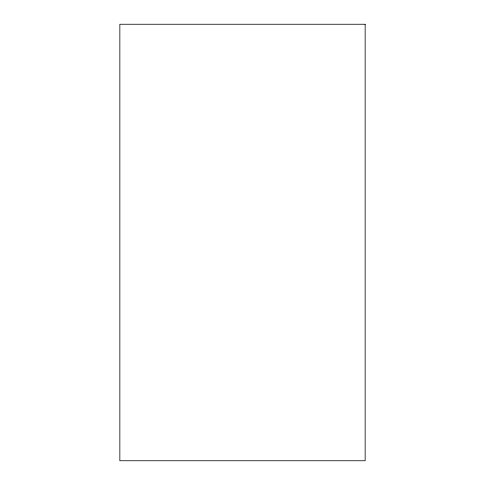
<?xml version="1.0" encoding="UTF-8"?>
<svg xmlns="http://www.w3.org/2000/svg" width="485" height="485" viewBox="0 0 485 485"><rect width="100%" height="100%" fill="white"/><g stroke="black" fill="none" stroke-linecap="round" stroke-linejoin="round"><path stroke-width="0.73" d="M365.15 24.25L119.85 24.25L119.85 460.75L365.15 460.75L365.15 24.25"/></g></svg>
